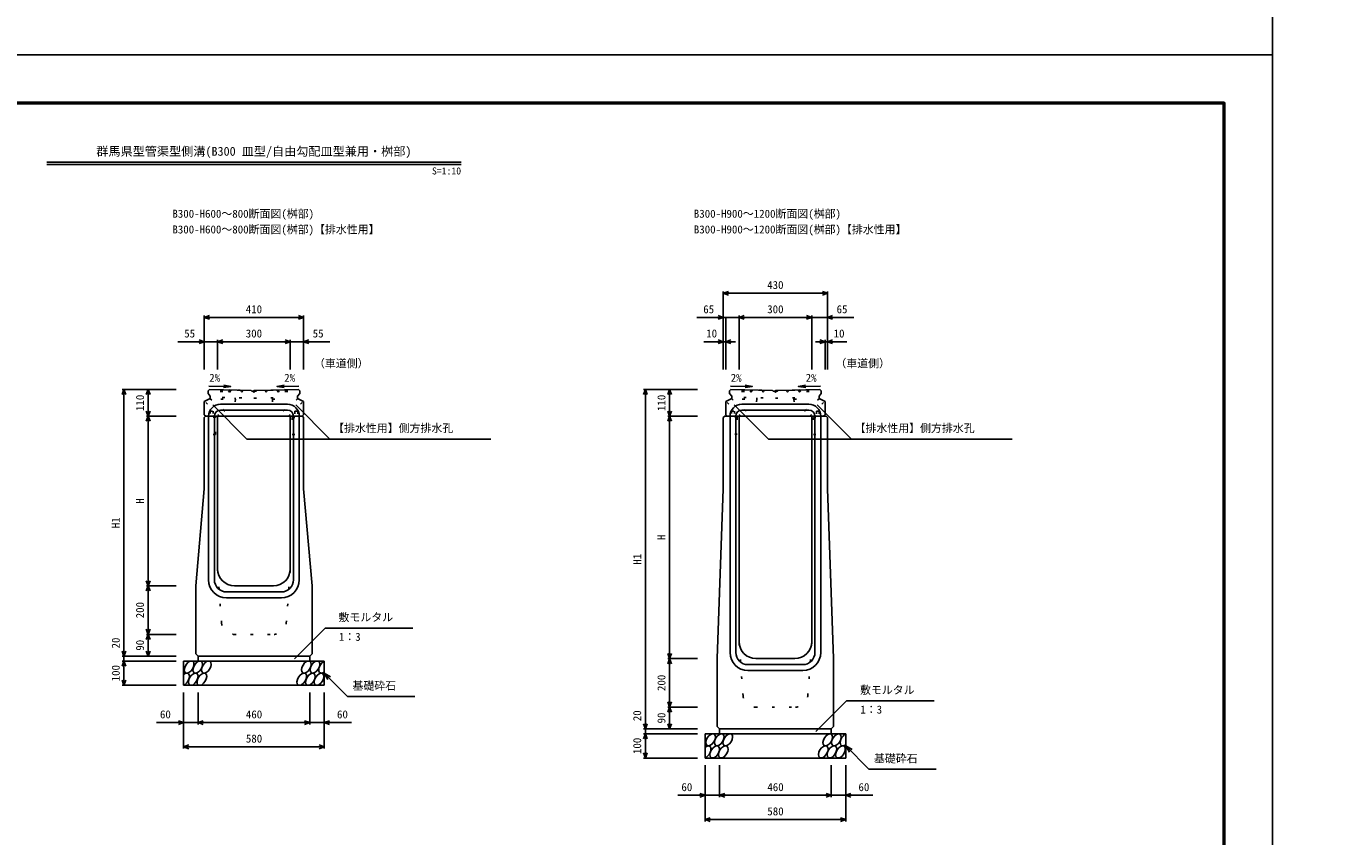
# Model space of a CAD drawing. Units: millimetres, scale not verified. Extents: x -12600 to 12600, y -5940 to 5940.
# Drawn here: x -9340 to -4000, y -3223 to 119 of the extents above; entities that cross this region are included whole.
import ezdxf
from ezdxf.enums import TextEntityAlignment as Align

# ---------------------------------------------------------------- set-up
doc = ezdxf.new("R2010")
doc.units = ezdxf.units.MM
doc.header["$LTSCALE"] = 40
doc.linetypes.add('DOTTED', pattern=[1.75, 0.25, -1.5])
for name, color, linetype, lineweight in [('0-0_DIM', 7, 'Continuous', 25), ('0-1_Defpoints', 5, 'Continuous', 25), ('0-2_HATCH', 6, 'Continuous', 25), ('0-5_OUTLINE', 3, 'Continuous', 25), ('0-6_OUTLINE2', 4, 'DOTTED', 25), ('0-7_TXT', 7, 'Continuous', 25), ('0-8_WAKU', 3, 'Continuous', 25)]:
    doc.layers.add(name, color=color, linetype=linetype, lineweight=lineweight)
doc.styles.add('ＭＳ ゴシック', font='')
doc.styles.get('ＭＳ ゴシック').set_extended_font_data('MS Gothic')

msp = doc.modelspace()

# ---------------------------------------------------------------- linework, layer by layer
at = {"layer": '0-0_DIM'}
for p, q in [((-6465, -976.3), (-6465, -1297.94)), ((-6035, -983.8), (-6465, -983.8)), ((-6035, -976.3), (-6035, -1297.94)), ((-8605, -1076.3), (-8605, -1297.94)), ((-8195, -1083.8), (-8605, -1083.8)), ((-8195, -1076.3), (-8195, -1297.94)), ((-6573.38, -1083.8), (-6465, -1083.8)), ((-6400, -1083.8), (-6465, -1083.8)), ((-6455, -1083.8), (-6455, -1297.94)), ((-6400, -1076.3), (-6400, -1297.94)), ((-6400, -1083.8), (-6100, -1083.8)), ((-6100, -1076.3), (-6100, -1297.94)), ((-6100, -1083.8), (-6035, -1083.8)), ((-5926.62, -1083.8), (-6035, -1083.8)), ((-8713.38, -1183.8), (-8605, -1183.8)), ((-8550, -1183.8), (-8605, -1183.8)), ((-8550, -1176.3), (-8550, -1297.94)), ((-8550, -1183.8), (-8250, -1183.8)), ((-8250, -1176.3), (-8250, -1297.94)), ((-8250, -1183.8), (-8195, -1183.8)), ((-8086.62, -1183.8), (-8195, -1183.8)), ((-6465, -1183.8), (-6544.84, -1183.8)), ((-6455, -1183.8), (-6465, -1183.8)), ((-6455, -1183.8), (-6415.08, -1183.8)), ((-6045, -1183.8), (-6084.92, -1183.8)), ((-6045, -1176.3), (-6045, -1297.94)), ((-6045, -1183.8), (-6035, -1183.8)), ((-6035, -1183.8), (-5955.16, -1183.8)), ((-8943.5, -1380.94), (-8721, -1380.94)), ((-8936, -1380.94), (-8936, -2480.94)), ((-8836, -1490.94), (-8836, -1380.94)), ((-6793.5, -1380.94), (-6571, -1380.94)), ((-6786, -1380.94), (-6786, -2780.94)), ((-6686, -1490.94), (-6686, -1380.94)), ((-8843.5, -1490.94), (-8721, -1490.94)), ((-8836, -1490.94), (-8836, -2190.94)), ((-8570.13, -1444.47), (-8428.89, -1585.71)), ((-8227.88, -1444.47), (-8086.64, -1585.71)), ((-6693.5, -1490.94), (-6571, -1490.94)), ((-6686, -1490.94), (-6686, -2490.94)), ((-6420.13, -1444.47), (-6278.89, -1585.71)), ((-6077.88, -1444.47), (-5936.64, -1585.71)), ((-8428.89, -1585.71), (-7423.78, -1585.71)), ((-6278.89, -1585.71), (-5273.78, -1585.71)), ((-8843.5, -2190.94), (-8721, -2190.94)), ((-8836, -2190.94), (-8836, -2390.94)), ((-8843.5, -2390.94), (-8721, -2390.94)), ((-8836, -2390.94), (-8836, -2480.94)), ((-8232.89, -2491.75), (-8106.66, -2365.52)), ((-8106.66, -2365.52), (-7745.19, -2365.52)), ((-8943.5, -2480.94), (-8721, -2480.94)), ((-8943.5, -2500.94), (-8721, -2500.94)), ((-8936, -2480.94), (-8936, -2500.94)), ((-8936, -2500.94), (-8936, -2600.94)), ((-6693.5, -2490.94), (-6571, -2490.94)), ((-6686, -2490.94), (-6686, -2690.94)), ((-8110, -2550.94), (-8014.24, -2646.7)), ((-8110, -2550.94), (-8084.02, -2565.94)), ((-8110, -2550.94), (-8095, -2576.92)), ((-8943.5, -2600.94), (-8721, -2600.94)), ((-8690, -2862.31), (-8690, -2630.94)), ((-8630, -2762.31), (-8630, -2630.94)), ((-8170, -2762.31), (-8170, -2630.94)), ((-8110, -2862.31), (-8110, -2630.94)), ((-8014.24, -2646.7), (-7736.69, -2646.7)), ((-6082.89, -2791.75), (-5956.66, -2665.52)), ((-5956.66, -2665.52), (-5595.19, -2665.52)), ((-6693.5, -2690.94), (-6571, -2690.94)), ((-6686, -2690.94), (-6686, -2780.94)), ((-8690, -2754.81), (-8801.79, -2754.81)), ((-8690, -2754.81), (-8630, -2754.81)), ((-8630, -2754.81), (-8170, -2754.81)), ((-8110, -2754.81), (-8170, -2754.81)), ((-8110, -2754.81), (-7998.21, -2754.81)), ((-6793.5, -2780.94), (-6571, -2780.94)), ((-6793.5, -2800.94), (-6571, -2800.94)), ((-6786, -2780.94), (-6786, -2800.94)), ((-6786, -2800.94), (-6786, -2900.94)), ((-8690, -2854.81), (-8110, -2854.81)), ((-5960, -2850.94), (-5864.24, -2946.7)), ((-5960, -2850.94), (-5934.02, -2865.94)), ((-5960, -2850.94), (-5945, -2876.92)), ((-6793.5, -2900.94), (-6571, -2900.94)), ((-6540, -3162.31), (-6540, -2930.94)), ((-6480, -3062.31), (-6480, -2930.94)), ((-6020, -3062.31), (-6020, -2930.94)), ((-5960, -3162.31), (-5960, -2930.94)), ((-5864.24, -2946.7), (-5586.69, -2946.7)), ((-6540, -3054.81), (-6651.79, -3054.81)), ((-6540, -3054.81), (-6480, -3054.81)), ((-6480, -3054.81), (-6020, -3054.81)), ((-5960, -3054.81), (-6020, -3054.81)), ((-5960, -3054.81), (-5848.21, -3054.81)), ((-6540, -3154.81), (-5960, -3154.81))]:
    msp.add_line(p, q, dxfattribs=at)
for points in [[(-6443.86, -991.5), (-6465, -983.8), (-6443.86, -976.11)], [(-6056.14, -976.11), (-6035, -983.8), (-6056.14, -991.5)], [(-8583.86, -1091.5), (-8605, -1083.8), (-8583.86, -1076.11)], [(-8216.14, -1076.11), (-8195, -1083.8), (-8216.14, -1091.5)], [(-6486.14, -1076.11), (-6465, -1083.8), (-6486.14, -1091.5)], [(-6378.86, -1091.5), (-6400, -1083.8), (-6378.86, -1076.11)], [(-6121.14, -1076.11), (-6100, -1083.8), (-6121.14, -1091.5)], [(-6013.86, -1076.11), (-6035, -1083.8), (-6013.86, -1091.5)], [(-8626.14, -1176.11), (-8605, -1183.8), (-8626.14, -1191.5)], [(-8528.86, -1191.5), (-8550, -1183.8), (-8528.86, -1176.11)], [(-8271.14, -1176.11), (-8250, -1183.8), (-8271.14, -1191.5)], [(-8173.86, -1176.11), (-8195, -1183.8), (-8173.86, -1191.5)], [(-6486.14, -1176.11), (-6465, -1183.8), (-6486.14, -1191.5)], [(-6433.86, -1176.11), (-6455, -1183.8), (-6433.86, -1191.5)], [(-6066.14, -1176.11), (-6045, -1183.8), (-6066.14, -1191.5)], [(-6013.86, -1176.11), (-6035, -1183.8), (-6013.86, -1191.5)], [(-8928.3, -1402.09), (-8936, -1380.94), (-8943.7, -1402.09)], [(-8843.7, -1402.09), (-8836, -1380.94), (-8828.3, -1402.09)], [(-6778.3, -1402.09), (-6786, -1380.94), (-6793.7, -1402.09)], [(-6693.7, -1402.09), (-6686, -1380.94), (-6678.3, -1402.09)], [(-8843.7, -1469.8), (-8836, -1490.94), (-8828.3, -1469.8)], [(-8843.7, -1512.09), (-8836, -1490.94), (-8828.3, -1512.09)], [(-6693.7, -1469.8), (-6686, -1490.94), (-6678.3, -1469.8)], [(-6693.7, -1512.09), (-6686, -1490.94), (-6678.3, -1512.09)], [(-8828.3, -2169.8), (-8836, -2190.94), (-8843.7, -2169.8)], [(-8843.7, -2212.09), (-8836, -2190.94), (-8828.3, -2212.09)], [(-8843.7, -2369.8), (-8836, -2390.94), (-8828.3, -2369.8)], [(-8843.7, -2412.09), (-8836, -2390.94), (-8828.3, -2412.09)], [(-8928.3, -2459.8), (-8936, -2480.94), (-8943.7, -2459.8)], [(-8928.3, -2522.09), (-8936, -2500.94), (-8943.7, -2522.09)], [(-8828.3, -2459.8), (-8836, -2480.94), (-8843.7, -2459.8)], [(-6678.3, -2469.8), (-6686, -2490.94), (-6693.7, -2469.8)], [(-6693.7, -2512.09), (-6686, -2490.94), (-6678.3, -2512.09)], [(-8928.3, -2579.8), (-8936, -2600.94), (-8943.7, -2579.8)], [(-6693.7, -2669.8), (-6686, -2690.94), (-6678.3, -2669.8)], [(-6693.7, -2712.09), (-6686, -2690.94), (-6678.3, -2712.09)], [(-8711.14, -2747.11), (-8690, -2754.81), (-8711.14, -2762.5)], [(-8608.86, -2762.5), (-8630, -2754.81), (-8608.86, -2747.11)], [(-8191.14, -2747.11), (-8170, -2754.81), (-8191.14, -2762.5)], [(-8088.86, -2747.11), (-8110, -2754.81), (-8088.86, -2762.5)], [(-6778.3, -2759.8), (-6786, -2780.94), (-6793.7, -2759.8)], [(-6678.3, -2759.8), (-6686, -2780.94), (-6693.7, -2759.8)], [(-6778.3, -2822.09), (-6786, -2800.94), (-6793.7, -2822.09)], [(-8668.86, -2862.5), (-8690, -2854.81), (-8668.86, -2847.11)], [(-8131.14, -2847.11), (-8110, -2854.81), (-8131.14, -2862.5)], [(-6778.3, -2879.8), (-6786, -2900.94), (-6793.7, -2879.8)], [(-6561.14, -3047.11), (-6540, -3054.81), (-6561.14, -3062.5)], [(-6458.86, -3062.5), (-6480, -3054.81), (-6458.86, -3047.11)], [(-6041.14, -3047.11), (-6020, -3054.81), (-6041.14, -3062.5)], [(-5938.86, -3047.11), (-5960, -3054.81), (-5938.86, -3062.5)], [(-6518.86, -3162.5), (-6540, -3154.81), (-6518.86, -3147.11)], [(-5981.14, -3147.11), (-5960, -3154.81), (-5981.14, -3162.5)]]:
    msp.add_lwpolyline(points, dxfattribs=at)
at = {"layer": '0-1_Defpoints'}
for points in [[(-4200, -5940), (12600, -5940), (12600, 5940), (-4200, 5940)], [(-12600, -5940), (-4200, -5940), (-4200, 0), (-12600, 0)]]:
    msp.add_lwpolyline(points, close=True, dxfattribs=at)
at = {"layer": '0-2_HATCH', "linetype": 'DOTTED'}
for p, q in [((-8536.5, -1382.28), (-8536.5, -1420.29)), ((-8530.5, -1382.4), (-8530.5, -1414.4)), ((-8269.5, -1382.4), (-8269.5, -1414.4)), ((-8263.5, -1382.28), (-8263.5, -1420.29)), ((-6386.5, -1382.28), (-6386.5, -1420.29)), ((-6380.5, -1382.4), (-6380.5, -1414.4)), ((-6119.5, -1382.4), (-6119.5, -1414.4)), ((-6113.5, -1382.28), (-6113.5, -1420.29)), ((-8536.5, -1420.29), (-8476.74, -1421.45)), ((-8476.74, -1415.45), (-8476.74, -1421.45)), ((-8323.26, -1415.45), (-8323.26, -1421.45)), ((-8323.26, -1421.45), (-8263.5, -1420.29)), ((-6386.5, -1420.29), (-6326.74, -1421.45)), ((-6326.74, -1415.45), (-6326.74, -1421.45)), ((-6173.26, -1415.45), (-6173.26, -1421.45)), ((-6173.26, -1421.45), (-6113.5, -1420.29))]:
    msp.add_line(p, q, dxfattribs=at)
for points in [[(-8536.5, -1382.28), (-8400, -1384.93), (-8263.5, -1382.28)], [(-6386.5, -1382.28), (-6250, -1384.93), (-6113.5, -1382.28)], [(-8530.5, -1414.4), (-8400, -1416.95), (-8269.5, -1414.4)], [(-6380.5, -1414.4), (-6250, -1416.95), (-6119.5, -1414.4)]]:
    msp.add_lwpolyline(points, dxfattribs=at)
for points in [[(-8499.92, -1382.99), (-8504.25, -1387.15), (-8500.09, -1391.48), (-8495.76, -1387.32)], [(-8449.93, -1383.99), (-8454.26, -1388.15), (-8450.1, -1392.48), (-8445.77, -1388.32)], [(-8400, -1384.93), (-8395.76, -1389.17), (-8400, -1393.42), (-8404.24, -1389.17)], [(-8350.07, -1383.99), (-8345.74, -1388.15), (-8349.9, -1392.48), (-8354.23, -1388.32)], [(-8300.08, -1382.99), (-8295.75, -1387.15), (-8299.91, -1391.48), (-8304.24, -1387.32)], [(-6349.92, -1382.99), (-6354.25, -1387.15), (-6350.09, -1391.48), (-6345.76, -1387.32)], [(-6299.93, -1383.99), (-6304.26, -1388.15), (-6300.1, -1392.48), (-6295.77, -1388.32)], [(-6250, -1384.93), (-6245.76, -1389.17), (-6250, -1393.42), (-6254.24, -1389.17)], [(-6200.07, -1383.99), (-6195.74, -1388.15), (-6199.9, -1392.48), (-6204.23, -1388.32)], [(-6150.08, -1382.99), (-6145.75, -1387.15), (-6149.91, -1391.48), (-6154.24, -1387.32)]]:
    msp.add_lwpolyline(points, close=True, dxfattribs=at)
at = {"layer": '0-2_HATCH'}
for centre in [(-8667.11, -2525.94), (-8631.63, -2525.94), (-8596.16, -2525.94), (-8183.95, -2525.94), (-8148.48, -2525.94), (-8650.23, -2575.94), (-8614.75, -2575.94), (-8202.55, -2575.94), (-8167.07, -2575.94), (-8131.59, -2575.94), (-6517.11, -2825.94), (-6481.63, -2825.94), (-6446.16, -2825.94), (-6033.95, -2825.94), (-5998.48, -2825.94), (-6500.23, -2875.94), (-6464.75, -2875.94), (-6052.55, -2875.94), (-6017.07, -2875.94), (-5981.59, -2875.94)]:
    msp.add_ellipse(centre, major_axis=(14.54, 23.54), ratio=0.5792, dxfattribs=at)
for centre, start_param, end_param in [((-8113, -2525.94), 0.6666252, 4.1103269), ((-8685.7, -2575.94), 3.7419964, 7.318141), ((-5963, -2825.94), 0.6666252, 4.1103269), ((-6535.7, -2875.94), 3.7419964, 7.318141)]:
    msp.add_ellipse(centre, major_axis=(14.54, 23.54), ratio=0.5792, start_param=start_param, end_param=end_param, dxfattribs=at)
at = {"layer": '0-5_OUTLINE'}
for p, q in [((-8583.21, -1381.37), (-8412, -1384.71)), ((-8412, -1384.71), (-8409, -1387.94)), ((-8391, -1387.94), (-8409, -1387.94)), ((-8391, -1387.94), (-8388, -1384.71)), ((-8388, -1384.71), (-8216.79, -1381.37)), ((-6433.21, -1381.37), (-6262, -1384.71)), ((-6262, -1384.71), (-6259, -1387.94)), ((-6241, -1387.94), (-6259, -1387.94)), ((-6241, -1387.94), (-6238, -1384.71)), ((-6238, -1384.71), (-6066.79, -1381.37)), ((-8605, -1430.94), (-8580, -1417.94)), ((-8605, -1484.94), (-8605, -1430.94)), ((-8589, -1397.94), (-8580, -1407.94)), ((-8580, -1407.94), (-8580, -1417.94)), ((-8211, -1397.94), (-8220, -1407.94)), ((-8220, -1407.94), (-8220, -1417.94)), ((-8195, -1430.94), (-8220, -1417.94)), ((-8195, -1484.94), (-8195, -1430.94)), ((-6455, -1430.94), (-6430, -1417.94)), ((-6455, -1484.94), (-6455, -1430.94)), ((-6439, -1397.94), (-6430, -1407.94)), ((-6430, -1407.94), (-6430, -1417.94)), ((-6061, -1397.94), (-6070, -1407.94)), ((-6070, -1407.94), (-6070, -1417.94)), ((-6045, -1430.94), (-6070, -1417.94)), ((-6045, -1484.94), (-6045, -1430.94)), ((-8605, -1484.94), (-8599, -1490.94)), ((-8550, -1490.94), (-8550, -2120.94)), ((-8250, -1490.94), (-8250, -2120.94)), ((-8201, -1490.94), (-8195, -1484.94)), ((-8200, -1490.94), (-8195, -1495.94)), ((-6465, -1496.94), (-6459, -1490.94)), ((-6459, -1490.94), (-6041, -1490.94)), ((-6455, -1484.94), (-6449, -1490.94)), ((-6400, -1490.94), (-6400, -2420.94)), ((-6100, -1490.94), (-6100, -2420.94)), ((-6051, -1490.94), (-6045, -1484.94)), ((-6041, -1490.94), (-6035, -1496.94)), ((-8605, -1495.94), (-8605, -1790.94)), ((-8195, -1495.94), (-8195, -1790.94)), ((-6465, -1496.94), (-6465, -1790.94)), ((-6035, -1496.94), (-6035, -1790.94)), ((-8640, -2190.94), (-8605, -1790.94)), ((-8195, -1790.94), (-8160, -2190.94)), ((-6490, -2490.94), (-6465, -1790.94)), ((-6035, -1790.94), (-6010, -2490.94)), ((-8640, -2470.94), (-8640, -2190.94)), ((-8480, -2190.94), (-8320, -2190.94)), ((-8160, -2470.94), (-8160, -2190.94)), ((-8690, -2500.94), (-8110, -2500.94)), ((-8690, -2600.94), (-8690, -2500.94)), ((-8640, -2470.94), (-8630, -2480.94)), ((-8170, -2480.94), (-8630, -2480.94)), ((-8630, -2480.94), (-8630, -2500.94)), ((-8170, -2480.94), (-8160, -2470.94)), ((-8170, -2480.94), (-8170, -2500.94)), ((-8110, -2600.94), (-8110, -2500.94)), ((-6490, -2770.94), (-6490, -2490.94)), ((-6330, -2490.94), (-6170, -2490.94)), ((-8690, -2600.94), (-8110, -2600.94)), ((-6490, -2770.94), (-6480, -2780.94)), ((-6540, -2800.94), (-5960, -2800.94)), ((-6540, -2900.94), (-6540, -2800.94)), ((-6020, -2780.94), (-6480, -2780.94)), ((-6480, -2780.94), (-6480, -2800.94)), ((-6020, -2780.94), (-6020, -2800.94)), ((-5960, -2900.94), (-5960, -2800.94)), ((-6540, -2900.94), (-5960, -2900.94))]:
    msp.add_line(p, q, dxfattribs=at)
for points in [[(-8583.21, -1381.37), (-8589, -1387.1), (-8589, -1397.94)], [(-8216.79, -1381.37), (-8211, -1387.1), (-8211, -1397.94)], [(-6433.21, -1381.37), (-6439, -1387.1), (-6439, -1397.94)], [(-6066.79, -1381.37), (-6061, -1387.1), (-6061, -1397.94)], [(-8605, -1495.94), (-8600, -1490.94), (-8200, -1490.94)], [(-6020, -2780.94), (-6010, -2770.94), (-6010, -2490.94)]]:
    msp.add_lwpolyline(points, dxfattribs=at)
for centre, start, end in [((-8480, -2120.94), 180, 270), ((-8320, -2120.94), 270, 0), ((-6330, -2420.94), 180, 270), ((-6170, -2420.94), 270, 0)]:
    msp.add_arc(centre, 70, start, end, dxfattribs=at)
at = {"layer": '0-6_OUTLINE2'}
for p, q in [((-8542.3, -1490.94), (-8603.36, -1430.09)), ((-8581.31, -1418.62), (-8495.59, -1490.94)), ((-8476.5, -1421.46), (-8481.5, -1490.94)), ((-8323.5, -1421.46), (-8318.5, -1490.94)), ((-8218.69, -1418.62), (-8304.41, -1490.94)), ((-8257.7, -1490.94), (-8196.64, -1430.09)), ((-6392.3, -1490.94), (-6453.36, -1430.09)), ((-6431.31, -1418.62), (-6345.59, -1490.94)), ((-6326.5, -1421.46), (-6331.5, -1490.94)), ((-6173.5, -1421.46), (-6168.5, -1490.94)), ((-6068.69, -1418.62), (-6154.41, -1490.94)), ((-6107.7, -1490.94), (-6046.64, -1430.09)), ((-8580.74, -1470.44), (-8568.74, -1470.44)), ((-8580.74, -1470.44), (-8580.74, -1495.44)), ((-8568.74, -1470.44), (-8568.74, -1495.44)), ((-8230.74, -1470.94), (-8218.74, -1470.94)), ((-8230.74, -1470.94), (-8230.74, -1495.94)), ((-8218.74, -1470.94), (-8218.74, -1495.94)), ((-6431, -1470.44), (-6419, -1470.44)), ((-6431, -1470.44), (-6431, -1495.44)), ((-6419, -1470.44), (-6419, -1495.44)), ((-6081, -1470.94), (-6069, -1470.94)), ((-6081, -1470.94), (-6081, -1495.94)), ((-6069, -1470.94), (-6069, -1495.94)), ((-8558, -1495.44), (-8604.5, -1495.44)), ((-8558, -1565.94), (-8558, -1495.44)), ((-8242, -1495.94), (-8242, -1565.94)), ((-8242, -1495.94), (-8195, -1495.94)), ((-6407, -1495.44), (-6463.5, -1495.44)), ((-6407, -1495.44), (-6407, -1565.44)), ((-6093, -1495.94), (-6036, -1495.94)), ((-8558, -1565.94), (-8605, -1565.94)), ((-8242, -1565.94), (-8195, -1565.94)), ((-6407, -1565.44), (-6463.5, -1565.44)), ((-8533.43, -2344.64), (-8550, -2120.94)), ((-8266.57, -2344.64), (-8250, -2120.94)), ((-8483.57, -2390.94), (-8316.43, -2390.94)), ((-6383.43, -2644.64), (-6400, -2420.94)), ((-6116.57, -2644.64), (-6100, -2420.94)), ((-6333.57, -2690.94), (-6166.43, -2690.94))]:
    msp.add_line(p, q, dxfattribs=at)
at = {"layer": '0-6_OUTLINE2', "linetype": 'Continuous'}
for p, q in [((-8587, -1490.94), (-8587, -2165.94)), ((-8563, -1490.94), (-8563, -2165.94)), ((-8538, -1441.94), (-8262, -1441.94)), ((-8538, -1465.94), (-8262, -1465.94)), ((-8237, -1490.94), (-8237, -2165.94)), ((-8213, -1490.94), (-8213, -2165.94)), ((-6437, -1490.94), (-6437, -2465.94)), ((-6413, -1490.94), (-6413, -2465.94)), ((-6388, -1441.94), (-6112, -1441.94)), ((-6388, -1465.94), (-6112, -1465.94)), ((-6087, -1490.94), (-6087, -2465.94)), ((-6063, -1490.94), (-6063, -2465.94)), ((-8513, -2215.94), (-8287, -2215.94)), ((-8513, -2239.94), (-8287, -2239.94)), ((-6363, -2515.94), (-6137, -2515.94)), ((-6363, -2539.94), (-6137, -2539.94))]:
    msp.add_line(p, q, dxfattribs=at)
at = {"layer": '0-6_OUTLINE2'}
msp.add_lwpolyline([(-6093, -1495.94), (-6093, -1565.94), (-6036, -1565.94)], dxfattribs=at)
at = {"layer": '0-6_OUTLINE2', "linetype": 'Continuous'}
for centre, radius, start, end in [((-8538, -1490.94), 49, 90, 180), ((-8538, -1490.94), 25, 90, 180), ((-8262, -1490.94), 49, 0, 90), ((-8262, -1490.94), 25, 0, 90), ((-6388, -1490.94), 49, 90, 180), ((-6388, -1490.94), 25, 90, 180), ((-6112, -1490.94), 49, 0, 90), ((-6112, -1490.94), 25, 0, 90), ((-8513, -2165.94), 74, 180, 270), ((-8513, -2165.94), 50, 180, 270), ((-8287, -2165.94), 50, 270, 0), ((-8287, -2165.94), 74, 270, 0), ((-6363, -2465.94), 74, 180, 270), ((-6363, -2465.94), 50, 180, 270), ((-6137, -2465.94), 50, 270, 0), ((-6137, -2465.94), 74, 270, 0)]:
    msp.add_arc(centre, radius, start, end, dxfattribs=at)
at = {"layer": '0-6_OUTLINE2'}
for centre, start, end in [((-8483.57, -2340.94), 184.23639, 270), ((-8316.43, -2340.94), 270, 355.76361), ((-6333.57, -2640.94), 184.23639, 270), ((-6166.43, -2640.94), 270, 355.76361)]:
    msp.add_arc(centre, 50, start, end, dxfattribs=at)
at = {"layer": '0-7_TXT'}
for p, q in [((-9254.18, -442.8), (-7545.82, -442.8)), ((-9254.18, -452.4), (-7545.82, -452.4)), ((-8495.29, -1368.48), (-8524.93, -1373.13)), ((-8304.71, -1368.48), (-8275.07, -1373.13)), ((-6345.29, -1368.48), (-6374.93, -1373.13)), ((-6154.71, -1368.48), (-6125.07, -1373.13))]:
    msp.add_line(p, q, dxfattribs=at)
for points in [[(-8585.71, -1366.76), (-8495.29, -1368.48), (-8524.73, -1362.71)], [(-8214.29, -1366.76), (-8304.71, -1368.48), (-8275.27, -1362.71)], [(-6435.71, -1366.76), (-6345.29, -1368.48), (-6374.73, -1362.71)], [(-6064.29, -1366.76), (-6154.71, -1368.48), (-6125.27, -1362.71)]]:
    msp.add_lwpolyline(points, dxfattribs=at)
at = {"layer": '0-8_WAKU', "lineweight": 50}
msp.add_lwpolyline([(-12400, -5740), (-4400, -5740), (-4400, -200), (-12400, -200)], close=True, dxfattribs=at)

# ---------------------------------------------------------------- texts
at = {"layer": '0-0_DIM', "style": 'ＭＳ ゴシック'}
for s, p in [('430', (-6283.75, -976.3)), ('410', (-8433.75, -1076.3)), ('65', (-6547.34, -1076.3)), ('300', (-6283.75, -1076.3)), ('65', (-5997.66, -1076.3)), ('55', (-8687.34, -1176.3)), ('300', (-8433.75, -1176.3)), ('55', (-8157.66, -1176.3)), ('10', (-6535.21, -1176.3)), ('10', (-6009.79, -1176.3)), ('（車道側）', (-8152.57, -1299.65)), ('（車道側）', (-6002.57, -1299.65)), ('【排水性用】側方排水孔', (-8073.49, -1566.97)), ('【排水性用】側方排水孔', (-5923.49, -1566.97)), ('敷モルタル', (-8051.06, -2346.78)), ('1：3', (-8049.87, -2427.54)), ('基礎砕石', (-7993.68, -2629.53)), ('敷モルタル', (-5901.06, -2646.78)), ('60', (-8787.5, -2747.31)), ('460', (-8433.22, -2747.31)), ('60', (-8057.5, -2747.31)), ('1：3', (-5899.87, -2727.54)), ('580', (-8433.22, -2847.31)), ('基礎砕石', (-5843.68, -2929.53)), ('60', (-6637.5, -3047.31)), ('460', (-6283.22, -3047.31)), ('60', (-5907.5, -3047.31)), ('580', (-6283.22, -3147.31))]:
    msp.add_text(s, height=32.99, dxfattribs=at).set_placement(p, align=Align.BOTTOM_LEFT)
for s, p in [('110', (-8843.5, -1469.69)), ('110', (-6693.5, -1469.69)), ('H', (-8843.5, -1852.19)), ('H1', (-8943.5, -1953.44)), ('H', (-6693.5, -2002.19)), ('H1', (-6793.5, -2103.44)), ('200', (-8843.5, -2324.69)), ('20', (-8943.5, -2449.13)), ('90', (-8843.5, -2458.44)), ('100', (-8943.5, -2584.69)), ('200', (-6693.5, -2624.69)), ('20', (-6793.5, -2749.13)), ('90', (-6693.5, -2758.44)), ('100', (-6793.5, -2884.69))]:
    msp.add_text(s, height=32.99, rotation=90, dxfattribs=at).set_placement(p, align=Align.BOTTOM_LEFT)
at = {"layer": '0-7_TXT', "style": 'ＭＳ ゴシック'}
for s, height, p in [('群馬県型管渠型側溝(B300 皿型/自由勾配皿型兼用・桝部)', 36.66, (-9050, -427.8)), ('S', 29.33, (-7665.82, -502.8)), ('=', 29.33, (-7645.82, -502.8)), ('1', 29.33, (-7625.82, -502.8)), (':', 29.33, (-7605.82, -502.8)), ('1', 29.33, (-7585.82, -502.8)), ('0', 29.33, (-7565.82, -502.8)), ('B300-H600～800断面図(桝部)', 32.99, (-8736.24, -682.34)), ('B300-H900～1200断面図(桝部)', 32.99, (-6586.24, -682.34)), ('B300-H600～800断面図(桝部)【排水性用】', 32.99, (-8736.24, -747.21)), ('B300-H900～1200断面図(桝部)【排水性用】', 32.99, (-6586.24, -747.21)), ('2%', 32.99, (-8584.25, -1359.15)), ('2%', 32.99, (-8275.14, -1359.15)), ('2%', 32.99, (-6434.25, -1359.15)), ('2%', 32.99, (-6125.14, -1359.15))]:
    msp.add_text(s, height=height, dxfattribs=at).set_placement(p, align=Align.BOTTOM_LEFT)

doc.saveas('drawing.dxf')
